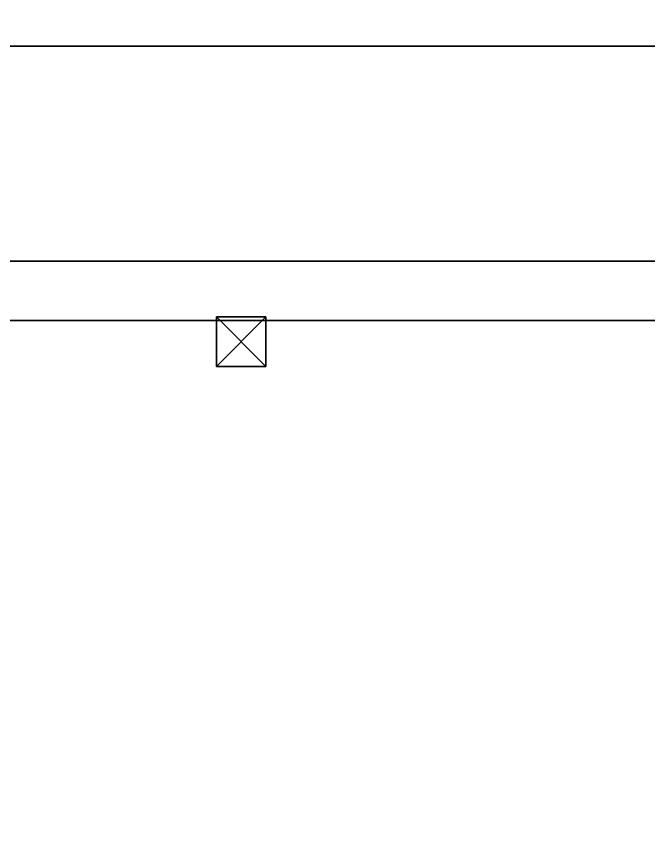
# Model space of a CAD drawing. Extents: x -469 to 3226, y 1395 to 4288.
# Drawn here: x -86.3 to 104.9, y 3301.9 to 3549 of the extents above; entities that cross this region are included whole.
import ezdxf

# ---------------------------------------------------------------- set-up
doc = ezdxf.new("R2010")
doc.units = 0
for name, color, linetype in [('LAYER0', 7, 'CONTINUOUS'), ('LAYER1', 7, 'CONTINUOUS'), ('LAYER104', 253, 'CONTINUOUS'), ('LAYER105', 253, 'CONTINUOUS'), ('LAYER49', 9, 'CONTINUOUS'), ('LAYER84', 9, 'CONTINUOUS'), ('LAYER88', 7, 'CONTINUOUS'), ('LAYER91', 7, 'CONTINUOUS'), ('LAYER98', 7, 'CONTINUOUS')]:
    doc.layers.add(name, color=color, linetype=linetype)

msp = doc.modelspace()

# ---------------------------------------------------------------- linework, layer by layer
at = {"layer": 'LAYER0', "invisible_edges": 1}
for points in [[(3116.174, 4288.024, -5), (-468.8259, 1395.024, -5), (-468.8259, 4288.024, -5), (3116.174, 4288.024, -5)], [(-468.8259, 1395.024, -5), (3116.174, 4288.024, -5), (3116.174, 1395.024, -5), (-468.8259, 1395.024, -5)], [(3116.174, 1395.024), (-468.8259, 4288.024), (-468.8259, 1395.024), (3116.174, 1395.024)], [(-468.8259, 4288.024), (3116.174, 1395.024), (3116.174, 4288.024), (-468.8259, 4288.024)]]:
    msp.add_3dface(points, dxfattribs=at)
at = {"layer": 'LAYER104'}
for points in [[(-25.8259, 3443.174, 1916), (-25.8259, 3443.174, 1931), (-25.8259, 3458.174, 1916), (-25.8259, 3443.174, 1916)], [(-25.8259, 3458.174, 1916), (-25.8259, 3443.174, 1931), (-25.8259, 3458.174, 1931), (-25.8259, 3458.174, 1916)], [(-25.8259, 3458.174, 1916), (-25.8259, 3458.174, 1931), (-10.8259, 3458.174, 1916), (-25.8259, 3458.174, 1916)], [(-10.8259, 3458.174, 1916), (-25.8259, 3458.174, 1931), (-10.8259, 3458.174, 1931), (-10.8259, 3458.174, 1916)], [(-25.8259, 3443.174, 1916), (-25.8259, 3458.174, 1916), (-10.8259, 3443.174, 1916), (-25.8259, 3443.174, 1916)], [(-10.8259, 3443.174, 1916), (-25.8259, 3458.174, 1916), (-10.8259, 3458.174, 1916), (-10.8259, 3443.174, 1916)], [(-10.8259, 3443.174, 1931), (-10.8259, 3458.174, 1931), (-25.8259, 3443.174, 1931), (-10.8259, 3443.174, 1931)], [(-25.8259, 3443.174, 1931), (-10.8259, 3458.174, 1931), (-25.8259, 3458.174, 1931), (-25.8259, 3443.174, 1931)], [(-10.8259, 3443.174, 1916), (-10.8259, 3458.174, 1916), (-10.8259, 3443.174, 1931), (-10.8259, 3443.174, 1916)], [(-10.8259, 3443.174, 1931), (-10.8259, 3458.174, 1916), (-10.8259, 3458.174, 1931), (-10.8259, 3443.174, 1931)], [(-10.8259, 3443.174, 1916), (-10.8259, 3443.174, 1931), (-25.8259, 3443.174, 1916), (-10.8259, 3443.174, 1916)], [(-25.8259, 3443.174, 1916), (-10.8259, 3443.174, 1931), (-25.8259, 3443.174, 1931), (-25.8259, 3443.174, 1916)]]:
    msp.add_3dface(points, dxfattribs=at)
at = {"layer": 'LAYER105'}
for points in [[(-25.8259, 3443.174, 1916), (-25.8259, 3443.174, 1931), (-25.8259, 3458.174, 1916), (-25.8259, 3443.174, 1916)], [(-25.8259, 3458.174, 1916), (-25.8259, 3443.174, 1931), (-25.8259, 3458.174, 1931), (-25.8259, 3458.174, 1916)], [(-25.8259, 3458.174, 1916), (-25.8259, 3458.174, 1931), (-10.8259, 3458.174, 1916), (-25.8259, 3458.174, 1916)], [(-10.8259, 3458.174, 1916), (-25.8259, 3458.174, 1931), (-10.8259, 3458.174, 1931), (-10.8259, 3458.174, 1916)], [(-25.8259, 3443.174, 1916), (-25.8259, 3458.174, 1916), (-10.8259, 3443.174, 1916), (-25.8259, 3443.174, 1916)], [(-10.8259, 3443.174, 1916), (-25.8259, 3458.174, 1916), (-10.8259, 3458.174, 1916), (-10.8259, 3443.174, 1916)], [(-10.8259, 3443.174, 1931), (-10.8259, 3458.174, 1931), (-25.8259, 3443.174, 1931), (-10.8259, 3443.174, 1931)], [(-25.8259, 3443.174, 1931), (-10.8259, 3458.174, 1931), (-25.8259, 3458.174, 1931), (-25.8259, 3443.174, 1931)], [(-10.8259, 3443.174, 1916), (-10.8259, 3458.174, 1916), (-10.8259, 3443.174, 1931), (-10.8259, 3443.174, 1916)], [(-10.8259, 3443.174, 1931), (-10.8259, 3458.174, 1916), (-10.8259, 3458.174, 1931), (-10.8259, 3443.174, 1931)], [(-10.8259, 3443.174, 1916), (-10.8259, 3443.174, 1931), (-25.8259, 3443.174, 1916), (-10.8259, 3443.174, 1916)], [(-25.8259, 3443.174, 1916), (-10.8259, 3443.174, 1931), (-25.8259, 3443.174, 1931), (-25.8259, 3443.174, 1916)]]:
    msp.add_3dface(points, dxfattribs=at)
at = {"layer": 'LAYER49', "invisible_edges": 1}
for points in [[(-253.8259, 3540.023), (316.1741, 3558.023), (316.1741, 3540.023), (-253.8259, 3540.023)], [(316.1741, 3558.023), (-253.8259, 3540.023), (-253.8259, 3558.023), (316.1741, 3558.023)], [(-253.8259, 3558.023, 2380), (316.1741, 3540.023, 2380), (316.1741, 3558.023, 2380), (-253.8259, 3558.023, 2380)], [(316.1741, 3540.023, 2380), (-253.8259, 3558.023, 2380), (-253.8259, 3540.023, 2380), (316.1741, 3540.023, 2380)], [(316.1741, 3540.023, 2380), (-253.8259, 3540.023), (316.1741, 3540.023), (316.1741, 3540.023, 2380)], [(-253.8259, 3540.023), (316.1741, 3540.023, 2380), (-253.8259, 3540.023, 2380), (-253.8259, 3540.023)]]:
    msp.add_3dface(points, dxfattribs=at)
at = {"layer": 'LAYER84', "invisible_edges": 1}
for points in [[(-303.8259, 3457.024), (276.1741, 3475.024), (276.1741, 3457.024), (-303.8259, 3457.024)], [(276.1741, 3475.024), (-303.8259, 3457.024), (-303.8259, 3475.024), (276.1741, 3475.024)], [(-303.8259, 3475.024, 2380), (276.1741, 3457.024, 2380), (276.1741, 3475.024, 2380), (-303.8259, 3475.024, 2380)], [(276.1741, 3457.024, 2380), (-303.8259, 3475.024, 2380), (-303.8259, 3457.024, 2380), (276.1741, 3457.024, 2380)], [(276.1741, 3475.024), (-303.8259, 3475.024, 2380), (276.1741, 3475.024, 2380), (276.1741, 3475.024)], [(-303.8259, 3475.024, 2380), (276.1741, 3475.024), (-303.8259, 3475.024), (-303.8259, 3475.024, 2380)], [(-303.8259, 3457.024), (276.1741, 3457.024, 2380), (-303.8259, 3457.024, 2380), (-303.8259, 3457.024)], [(276.1741, 3457.024, 2380), (-303.8259, 3457.024), (276.1741, 3457.024), (276.1741, 3457.024, 2380)]]:
    msp.add_3dface(points, dxfattribs=at)
at = {"layer": 'LAYER88', "invisible_edges": 1}
for points in [[(-303.8259, 3063.694, 2379), (276.1741, 3457.024, 2379), (-303.8259, 3457.024, 2379), (-303.8259, 3063.694, 2379)], [(276.1741, 3457.024, 2379), (-303.8259, 3063.694, 2379), (276.1741, 3063.694, 2379), (276.1741, 3457.024, 2379)], [(-303.8259, 3457.024, 2361), (276.1741, 3457.024, 2379), (276.1741, 3457.024, 2361), (-303.8259, 3457.024, 2361)], [(276.1741, 3457.024, 2379), (-303.8259, 3457.024, 2361), (-303.8259, 3457.024, 2379), (276.1741, 3457.024, 2379)], [(276.1741, 3063.694, 2361), (-303.8259, 3457.024, 2361), (276.1741, 3457.024, 2361), (276.1741, 3063.694, 2361)], [(-303.8259, 3457.024, 2361), (276.1741, 3063.694, 2361), (-303.8259, 3063.694, 2361), (-303.8259, 3457.024, 2361)]]:
    msp.add_3dface(points, dxfattribs=at)
at = {"layer": 'LAYER91', "invisible_edges": 1}
for points in [[(-279.2259, 3063.694, 2034), (276.1741, 3457.024, 2034), (-279.2259, 3457.024, 2034), (-279.2259, 3063.694, 2034)], [(276.1741, 3457.024, 2034), (-279.2259, 3063.694, 2034), (276.1741, 3063.694, 2034), (276.1741, 3457.024, 2034)], [(-279.2259, 3457.024, 2016), (276.1741, 3457.024, 2034), (276.1741, 3457.024, 2016), (-279.2259, 3457.024, 2016)], [(276.1741, 3457.024, 2034), (-279.2259, 3457.024, 2016), (-279.2259, 3457.024, 2034), (276.1741, 3457.024, 2034)], [(276.1741, 3063.694, 2016), (-279.2259, 3457.024, 2016), (276.1741, 3457.024, 2016), (276.1741, 3063.694, 2016)], [(-279.2259, 3457.024, 2016), (276.1741, 3063.694, 2016), (-279.2259, 3063.694, 2016), (-279.2259, 3457.024, 2016)]]:
    msp.add_3dface(points, dxfattribs=at)
at = {"layer": 'LAYER98', "invisible_edges": 1}
for points in [[(-303.8259, 3457.024, 80), (276.1741, 3063.694, 80), (-303.8259, 3063.694, 80), (-303.8259, 3457.024, 80)], [(276.1741, 3063.694, 80), (-303.8259, 3457.024, 80), (276.1741, 3457.024, 80), (276.1741, 3063.694, 80)], [(-303.8259, 3457.024, 80), (276.1741, 3457.024, 98), (276.1741, 3457.024, 80), (-303.8259, 3457.024, 80)], [(276.1741, 3457.024, 98), (-303.8259, 3457.024, 80), (-303.8259, 3457.024, 98), (276.1741, 3457.024, 98)], [(276.1741, 3457.024, 98), (-303.8259, 3063.694, 98), (276.1741, 3063.694, 98), (276.1741, 3457.024, 98)], [(-303.8259, 3063.694, 98), (276.1741, 3457.024, 98), (-303.8259, 3457.024, 98), (-303.8259, 3063.694, 98)]]:
    msp.add_3dface(points, dxfattribs=at)

# ---------------------------------------------------------------- meshes
at = {"layer": 'LAYER1'}
mesh = msp.add_polymesh((5, 2), dxfattribs=at)
for k, corner in enumerate([(2966.174, 1545.024, 2430), (2966.174, 4138.024, 2430), (-318.8259, 1545.024, 2430), (2966.174, 1545.024, 2430), (-318.8259, 4138.024, 2430), (-318.8259, 1545.024, 2430), (2966.174, 4138.024, 2430), (-318.8259, 4138.024, 2430), (3116.174, 4288.024, 2430), (-468.8259, 4288.024, 2430)]):
    mesh.set_mesh_vertex(divmod(k, 2), corner)

doc.saveas('drawing.dxf')
